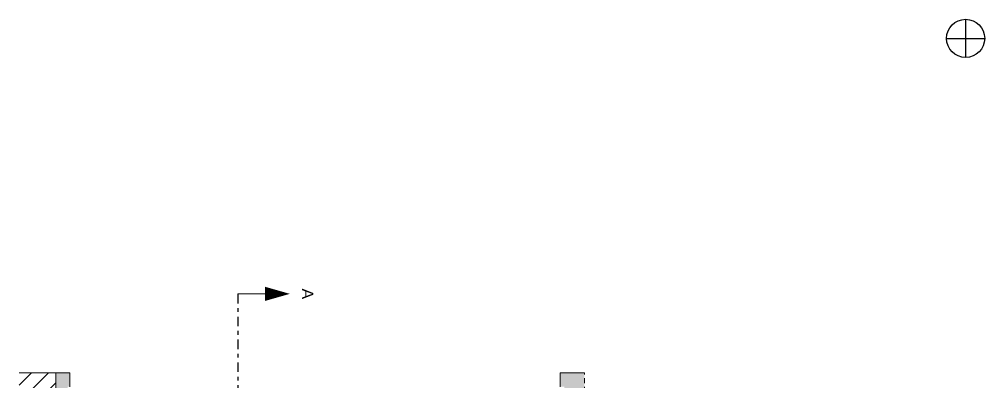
# Model space of a CAD drawing. Header units: metres. Extents: x 96 to 269, y -128 to -61.
# Drawn here: x 114.19 to 139.51, y -70.48 to -60.97 of the extents above; entities that cross this region are included whole.
import ezdxf

# ---------------------------------------------------------------- set-up
doc = ezdxf.new("R2010")
doc.units = ezdxf.units.M
for name, pattern in [('AXES2', [1.125, 0.75, -0.125, 0.125, -0.125]), ('CACHE2', [0.1875, 0.125, -0.0625]), ('TIRETPT2', [0.5, 0.25, -0.125, 0, -0.125])]:
    doc.linetypes.add(name, pattern=pattern)
for name, color, linetype in [('GEX_BAT_calage', 7, 'AXES2'), ('GEX_BAT_mur', 1, 'CONTINUOUS'), ('GEX_MEP_trait_de_coupe', 21, 'TIRETPT2')]:
    doc.layers.add(name, color=color, linetype=linetype)
doc.layers.add('GEX_MEP_mur_pochage', color=7, linetype='CONTINUOUS', true_color=0x999999)
doc.styles.add('G100TXT-droit', font='swissl.ttf', dxfattribs={"height": 0.2})

# ---------------------------------------------------------------- blocks, each defined once
blk = doc.blocks.new('A$C5614246D')
at = {"layer": 'GEX_BAT_calage', "linetype": 'Continuous'}
for p, q in [((0, 0.5), (0, -0.5)), ((-0.5, 0), (0.5, 0))]:
    blk.add_line(p, q, dxfattribs=at)
blk.add_circle((0, 0), 0.5, dxfattribs=at)

msp = doc.modelspace()

# ---------------------------------------------------------------- hatches: boundary and pattern name
at = {"layer": 'GEX_MEP_mur_pochage', "lineweight": 0}
h = msp.add_hatch(dxfattribs=at)
h.set_pattern_fill('ANSI31', color=256, scale=0.1)
h.set_pattern_definition([(45, (-2e-12, -188.80826), (-0.2245064, 0.2245064), [])])
h.paths.add_polyline_path([(115.149, -70.253), (114.195, -70.253), (114.195, -79.322), (115.149, -79.322)])
h = msp.add_hatch(color=256, dxfattribs=at)
h.dxf.hatch_style = 1
h.paths.add_polyline_path([(115.372, -75.604), (115.433, -75.604), (115.433, -71.494), (115.27, -71.494), (115.27, -71.194), (115.463, -71.194), (115.463, -70.618), (115.522, -70.618), (115.522, -70.253), (115.149, -70.253), (115.149, -85.232), (115.428, -85.232), (115.42, -85.182), (115.42, -85.116), (115.43, -85.116), (115.43, -84.316), (115.371, -84.316), (115.371, -84.046), (115.43, -84.046), (115.43, -81.316), (115.371, -81.316), (115.371, -80.956), (115.608, -80.956), (115.608, -76.508), (115.372, -76.508)])
h = msp.add_hatch(color=256, dxfattribs=at)
h.dxf.hatch_style = 1
h.paths.add_polyline_path([(129.014, -70.253), (128.378, -70.253), (128.378, -70.618), (128.485, -70.618), (128.485, -71.198), (128.398, -71.198), (128.398, -71.462), (128.568, -71.462), (128.568, -75.658), (121.788, -75.658), (121.788, -76.215), (121.924, -76.215), (121.924, -77.73), (122.064, -77.73), (122.064, -77.67), (124.014, -77.67), (124.014, -77.53), (122.064, -77.53), (122.064, -75.92), (124.774, -75.92), (124.774, -77.53), (124.714, -77.53), (124.714, -77.67), (124.954, -77.67), (124.954, -77.53), (124.914, -77.53), (124.914, -75.92), (126.868, -75.92), (126.868, -77.53), (125.654, -77.53), (125.654, -77.67), (126.868, -77.67), (126.868, -77.88, -2.410352), (125.294, -79.45), (125.294, -79.17), (125.124, -79.17), (125.124, -79.23), (124.718, -79.23), (124.718, -79.37), (124.978, -79.37), (124.978, -81.113), (122.078, -81.113), (122.078, -79.37), (122.408, -79.37), (122.408, -79.23), (122.064, -79.23), (122.064, -79.16), (121.924, -79.16), (121.924, -81.263), (128.56, -81.263), (128.56, -84.003), (128.38, -84.003), (128.38, -84.306), (128.56, -84.306), (128.56, -85.116), (128.496, -85.116), (128.496, -85.182), (128.489, -85.232), (129.014, -85.232), (129.014, -81.001), (127.839, -81.001, 0.696912), (127.13, -77.637), (127.13, -75.92), (129.014, -75.92)])
h.paths.add_polyline_path([(125.24, -80.298, 0.132857), (125.889, -81.001), (125.24, -81.001)], flags=16)

# ---------------------------------------------------------------- linework, layer by layer
at = {"layer": 'GEX_BAT_mur', "lineweight": 0}
for p, q in [((115.522, -70.253), (114.195, -70.253)), ((115.149, -70.253), (115.149, -85.232)), ((115.522, -70.253), (115.522, -70.618)), ((128.378, -70.253), (128.378, -70.618)), ((129.014, -70.253), (128.378, -70.253))]:
    msp.add_line(p, q, dxfattribs=at)
at = {"layer": 'GEX_BAT_mur', "linetype": 'CACHE2', "lineweight": 0}
msp.add_line((129.014, -75.92), (129.014, -70.253), dxfattribs=at)
at = {"layer": 'GEX_MEP_trait_de_coupe'}
msp.add_line((119.925, -68.178), (119.925, -89.147), dxfattribs=at)
at = {"layer": 'GEX_MEP_trait_de_coupe', "linetype": 'Continuous', "lineweight": 0, "flags": 128}
msp.add_lwpolyline([(121.29, -68.178, 0, 0.372, 0), (120.639, -68.178, 0.372, 0.372, 0)], format="xyseb", dxfattribs=at)
at = {"layer": 'GEX_MEP_trait_de_coupe', "linetype": 'Continuous', "lineweight": 0, "const_width": 0.0225}
msp.add_lwpolyline([(119.925, -68.178), (121.215, -68.178)], dxfattribs=at)

# ---------------------------------------------------------------- block references
at = {"layer": 'GEX_BAT_calage'}
msp.add_blockref('A$C5614246D', (139.014, -61.472), dxfattribs=at)

# ---------------------------------------------------------------- texts
at = {"layer": 'GEX_MEP_trait_de_coupe', "linetype": 'Continuous', "lineweight": 0, "insert": (121.757, -68.178), "char_height": 0.3, "attachment_point": 5, "rotation": 270, "line_spacing_factor": 1.186636, "style": 'G100TXT-droit'}
msp.add_mtext('A', dxfattribs=at)

doc.saveas('drawing.dxf')
